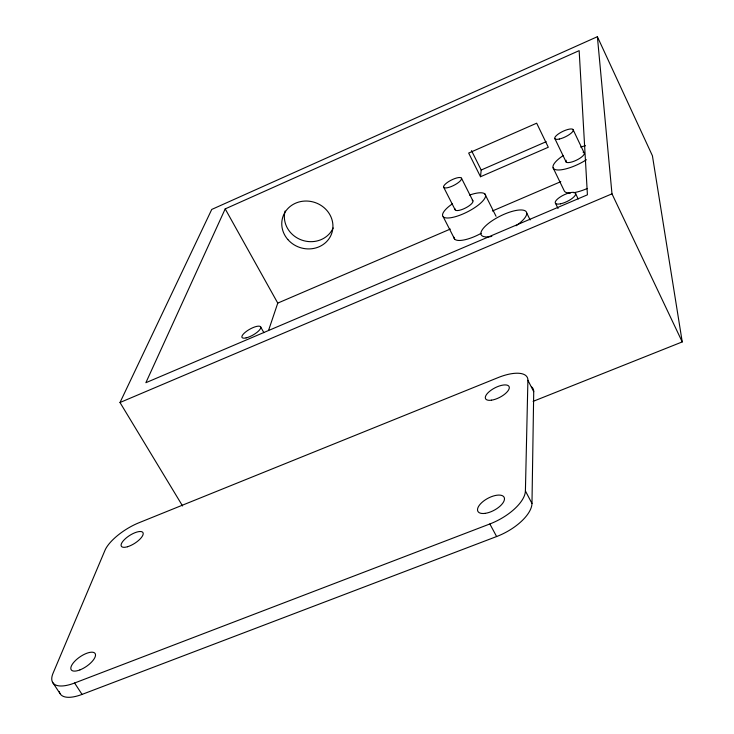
<?xml version="1.0" encoding="UTF-8"?>
<svg xmlns="http://www.w3.org/2000/svg" width="734" height="734" viewBox="0 0 734 734"><rect width="100%" height="100%" fill="white"/><g stroke="black" fill="none" stroke-linecap="round" stroke-linejoin="round"><path stroke-width="1.1" d="M59.326 691.703A36.663 14.836 -34.6 0 0 82.052 694.41L496.615 536.545A37.718 17.368 -28.3 0 0 531.976 503.46L533.728 391.672A33.525 13.717 -27.4 0 0 531.499 386.79M531.976 503.46L525.406 490.963L527.902 380.285A33.608 13.533 -27.4 0 0 498.147 377.588L138.781 522.828A32.434 11.872 -32.5 0 0 104.99 550.298L53.059 673.225A36.755 14.634 -34.5 0 0 74.593 683.015L82.052 694.41M480.513 176.738L468.668 153.067L536.673 123.193L548.298 147.259L480.513 176.738L481.183 170.022L471.503 150.635M268.616 330.245L277.764 303.105L225.2 208.887L579.154 50.646L587.42 194.822L145.864 382.717L225.2 208.887M182.573 505.955L120 402.516L211.741 209.438L597.384 36.7L652.416 155.764L682.235 341.916L533.104 401.36M481.183 170.022L546.197 141.69M277.764 303.105L450.318 229.063M492.404 210.997L560.794 181.656M120 402.516L611.982 193.84L597.384 36.7M74.593 683.015L489.853 523.966A37.819 17.139 -28.3 0 0 525.406 490.963M52.6 682.336L60.032 693.575M260.588 326.813L263.891 332.658M489.853 523.966L496.615 536.545M443.198 216.759L454.649 239.101M527.902 380.285L533.728 391.672M443.657 187.225L455.144 209.796M461.484 178.197A9.992 2.927 -27 0 1 449.263 187.262A9.992 2.927 -27 0 1 446.988 182.729A9.992 2.927 -27 0 1 461.484 178.197L472.898 200.822M484.816 193.877L496.056 216.301M526.718 213.025L530.141 219.943M555.583 203.456L558.033 208.484M553.106 167.829L564.189 190.721A24.286 7.799 -25.6 0 0 570.483 193.024M575.282 192.959L578.199 199.015M554.996 138.873L566.143 162.049M572.979 129.432L584.044 152.654M611.982 193.84L682.235 341.916M472.246 200.272A9.946 3.046 -26.9 0 1 465.347 208.071A9.946 3.046 -26.9 0 1 455.126 208.924M469.567 195.079A23.873 7.312 -26.9 0 1 482.917 200.841A23.873 7.312 -26.9 0 1 449.346 217.915A23.873 7.312 -26.9 0 1 452.456 203.786M481.091 233.357A23.754 7.588 -26.9 0 1 453.961 237.229M586.429 159.737A24.405 7.514 -25.7 0 1 556.216 169.811A24.405 7.514 -25.7 0 1 563.207 155.571M580.695 147.084A24.405 7.514 -25.7 0 1 585.521 145.717M583.108 152.222A10.166 3.129 -25.7 0 1 576.309 160.26A10.166 3.129 -25.7 0 1 566.171 160.269M491.817 236.394A25.305 8.193 -26.6 0 1 486.321 225.228A25.305 8.193 -26.6 0 1 521.131 209.961A25.305 8.193 -26.6 0 1 516.039 225.769M587.301 188.464A24.286 7.799 -25.6 0 1 573.621 192.712M333.163 227.962A25.543 23.543 18.7 0 1 301.83 240.11A25.543 23.543 18.7 0 1 285.113 211.025M560.492 203.823A11.23 3.652 -25.8 0 0 575.676 193.822A11.23 3.652 -25.8 0 0 560.17 197.015A11.23 3.652 -25.8 0 0 560.492 203.823M246.119 337.888A10.698 3.331 -29.5 0 0 260.763 327.713A10.698 3.331 -29.5 0 0 247.101 330.878A10.698 3.331 -29.5 0 0 246.119 337.888M559.345 139.038A10.212 3.009 -25.8 0 0 573.291 130.147A10.212 3.009 -25.8 0 0 559.372 133.294A10.212 3.009 -25.8 0 0 559.345 139.038M287.847 239.541A25.791 23.727 18.6 0 0 331.447 234.155A25.791 23.727 18.6 0 0 302.757 201.235A25.791 23.727 18.6 0 0 287.847 239.541M485.036 513.378A14.891 6.744 -28.3 0 0 504.46 498.368A14.891 6.744 -28.3 0 0 483.486 501.148A14.891 6.744 -28.3 0 0 485.036 513.378M491.45 400.186A13.23 5.321 -27.4 0 0 509.313 387.561A13.23 5.321 -27.4 0 0 491.174 390.13A13.23 5.321 -27.4 0 0 491.45 400.186M127.514 546.738A12.772 4.67 -32.5 0 0 143.167 533.168A12.772 4.67 -32.5 0 0 125.771 538.343A12.772 4.67 -32.5 0 0 127.514 546.738M79.933 669.903A14.469 5.762 -34.5 0 0 95.117 653.508A14.469 5.762 -34.5 0 0 74.446 661.573A14.469 5.762 -34.5 0 0 79.933 669.903"/></g></svg>
